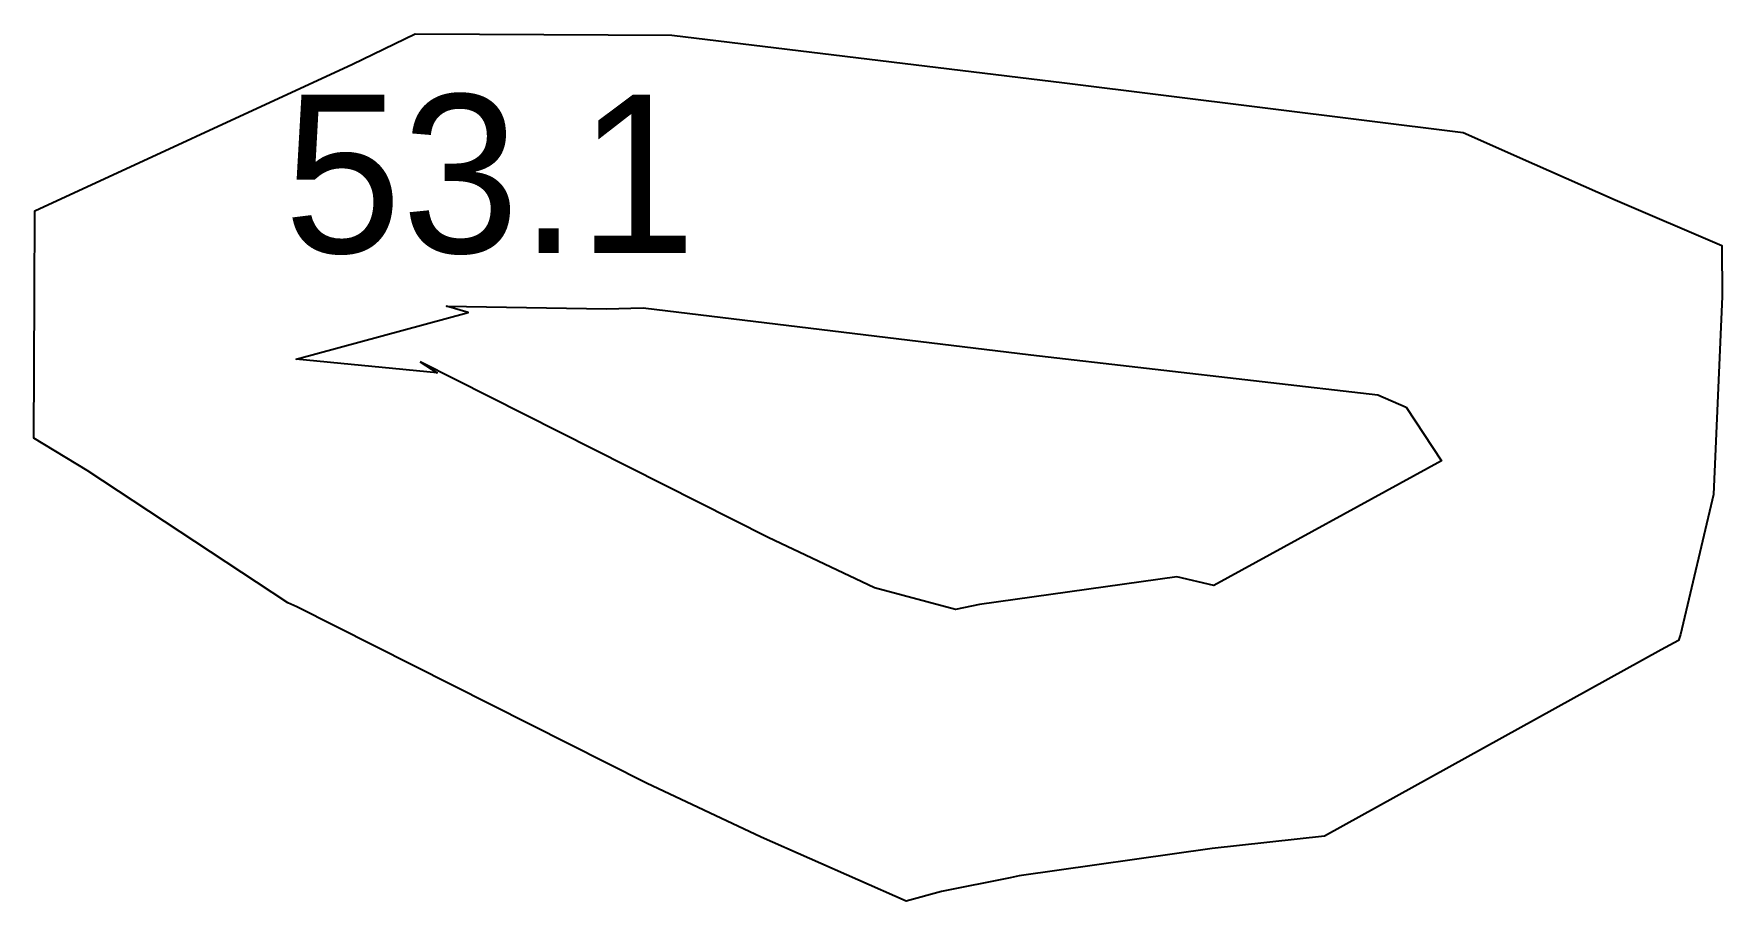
# Model space of a CAD drawing. Extents: x 75.9 to 129.2, y 3.6 to 31.
import ezdxf

# ---------------------------------------------------------------- set-up
doc = ezdxf.new("R2010")
doc.units = 0
doc.layers.get('0').update_dxf_attribs({"color": 255, "linetype": 'CONTINUOUS'})

msp = doc.modelspace()

# ---------------------------------------------------------------- linework, layer by layer
at = {"color": 1}
for points in [[(84.1862, 12.8748), (83.8994, 13.0055), (77.5603, 17.1801), (75.8729, 18.2043), (75.8922, 22.7341), (75.9034, 25.3856), (85.942, 30.0222), (87.9239, 30.9805), (94.016, 30.9492), (96.0308, 30.9361), (108.428, 29.4321), (121.031, 27.8585), (121.856, 27.4887), (122.73, 27.1023), (125.825, 25.7326), (129.198, 24.288), (129.21, 22.6774), (128.936, 16.4183), (127.889, 12.0024), (127.825, 11.8113), (127.284, 11.5124), (116.65, 5.62713), (113.097, 5.23566), (106.997, 4.37426), (106.713, 4.30688), (104.548, 3.87797), (103.429, 3.57211), (98.8513, 5.59337), (95.2233, 7.30382)], [(88.0807, 20.6097), (88.6178, 20.2671), (84.1669, 20.6954), (89.5963, 22.171), (88.9116, 22.3771), (93.9686, 22.2893), (95.1242, 22.3237), (107.37, 20.837), (118.335, 19.5766), (119.226, 19.1828), (120.342, 17.4819), (113.146, 13.5466), (111.983, 13.8236), (105.75, 12.944), (104.993, 12.7943), (102.436, 13.4765), (99.0745, 15.0603)]]:
    msp.add_lwpolyline(points, close=True, dxfattribs=at)

# ---------------------------------------------------------------- texts
msp.add_text('53.1', height=5).set_placement((83.7743, 24.0585))

doc.saveas('drawing.dxf')
